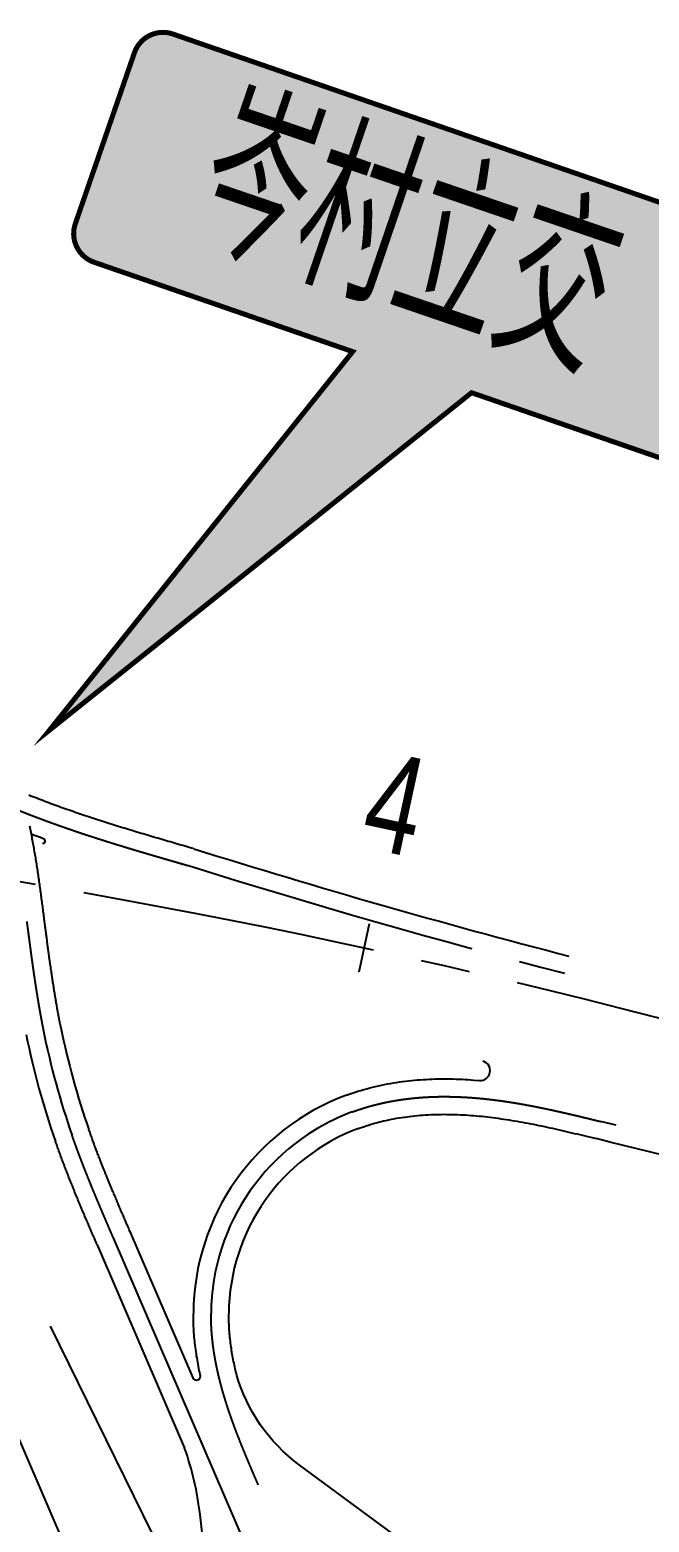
# Model space of a CAD drawing. Header units: millimetres. Extents: x 29316 to 52938, y 29851 to 35526.
# Drawn here: x 47446 to 47603.3, y 33172.1 to 33551.1 of the extents above; entities that cross this region are included whole.
import ezdxf
from ezdxf.enums import TextEntityAlignment as Align

# ---------------------------------------------------------------- set-up
doc = ezdxf.new("R2010")
doc.units = ezdxf.units.MM
doc.header["$MEASUREMENT"] = 0
doc.linetypes.add('CENTER2', pattern=[1.125, 0.75, -0.125, 0.125, -0.125])
doc.layers.get('0').update_dxf_attribs({"linetype": 'CONTINUOUS'})
for name, color, linetype in [('D-道路-车行道边线', 5, 'CONTINUOUS'), ('标注_桩号', 2, 'CONTINUOUS'), ('路名', 1, 'CONTINUOUS'), ('道路中线_A', 7, 'CONTINUOUS')]:
    doc.layers.add(name, color=color, linetype=linetype)
doc.styles.add('ht', font='', dxfattribs={"width": 0.8})
doc.styles.get("Standard").update_dxf_attribs({"font": 'rc9.shx', "width": 0.75, "height": 6, "bigfont": 'hztxt.shx'})
doc.styles.get('ht').set_extended_font_data('SimHei')

msp = doc.modelspace()

# ---------------------------------------------------------------- hatches: boundary and pattern name
at = {"true_color": 0xffffff}
h = msp.add_hatch(color=7, dxfattribs=at)
edge = h.paths.add_edge_path()
edge.add_line((47451.01, 33373.24), (47558.23, 33458.96))
edge.add_line((47558.23, 33458.96), (47606.11, 33442.41))
edge.add_arc((47608.62, 33449.67), 7.68, 250.9317, 340.9317)
edge.add_line((47615.88, 33447.16), (47630.89, 33490.59))
edge.add_arc((47623.63, 33493.09), 7.68, 340.9317, 430.9317)
edge.add_line((47626.14, 33500.35), (47482.37, 33550.05))
edge.add_arc((47479.86, 33542.79), 7.68, 70.9317, 160.9317)
edge.add_line((47472.6, 33545.3), (47457.59, 33501.87))
edge.add_arc((47464.85, 33499.36), 7.68, 160.9317, 250.9317)
edge.add_line((47462.34, 33492.1), (47528.04, 33469.39))
edge.add_line((47528.04, 33469.39), (47451.01, 33373.24))

# ---------------------------------------------------------------- linework, layer by layer
at = {"color": 1, "const_width": 1.28}
msp.add_lwpolyline([(47451.01, 33373.24), (47558.23, 33458.96), (47606.11, 33442.41, 0.414214), (47615.88, 33447.16), (47630.89, 33490.59, 0.414214), (47626.14, 33500.35), (47482.37, 33550.05, 0.414214), (47472.6, 33545.3), (47457.59, 33501.87, 0.414214), (47462.34, 33492.1), (47528.04, 33469.39)], format="xyb", close=True, dxfattribs=at)
at = {"color": 1, "linetype": 'CENTER2', "ltscale": 100}
msp.add_arc((47130.81, 31469.99), 1890.77, 47.02626, 82.75864, dxfattribs=at)
at = {"layer": 'D-道路-车行道边线'}
for p, q in [((47471.39, 33246.12), (47487.47, 33208.79)), ((47463.13, 33242.56), (47485.35, 33190.94)), ((47479.6, 33164.34), (47451.27, 33221.93))]:
    msp.add_line(p, q, dxfattribs=at)
at = {"layer": 'D-道路-车行道边线', "flags": 128}
for points in [[(47487.59, 33343.17), (47487.06, 33343.32), (47486.53, 33343.48), (47485.99, 33343.63), (47485.46, 33343.79), (47484.93, 33343.94), (47484.39, 33344.09), (47483.86, 33344.25), (47483.33, 33344.4), (47482.8, 33344.56), (47482.26, 33344.71), (47481.73, 33344.87), (47481.2, 33345.02), (47480.67, 33345.18), (47480.14, 33345.33), (47479.61, 33345.49), (47479.07, 33345.64), (47478.54, 33345.8), (47478.01, 33345.95), (47477.48, 33346.11), (47476.95, 33346.27), (47476.42, 33346.42), (47475.89, 33346.58), (47475.36, 33346.74), (47474.83, 33346.89), (47474.3, 33347.05), (47473.78, 33347.21), (47473.25, 33347.37), (47472.72, 33347.53), (47472.19, 33347.69), (47471.66, 33347.85), (47471.14, 33348.01), (47470.61, 33348.17), (47470.08, 33348.33), (47469.55, 33348.49), (47469.03, 33348.66), (47468.5, 33348.82), (47467.98, 33348.98), (47467.45, 33349.15), (47466.93, 33349.31), (47466.4, 33349.48), (47465.88, 33349.64), (47465.35, 33349.81), (47464.83, 33349.98), (47464.31, 33350.14), (47463.78, 33350.31), (47463.26, 33350.48), (47462.74, 33350.65), (47462.22, 33350.82), (47461.7, 33350.99), (47461.17, 33351.16), (47460.65, 33351.34), (47460.13, 33351.51), (47459.61, 33351.69), (47459.09, 33351.86), (47458.58, 33352.04), (47458.06, 33352.21), (47457.54, 33352.39), (47457.02, 33352.57), (47456.5, 33352.75), (47455.99, 33352.93), (47455.47, 33353.11), (47454.96, 33353.29), (47454.44, 33353.48), (47453.93, 33353.66), (47453.41, 33353.84), (47452.9, 33354.03), (47452.38, 33354.22), (47451.87, 33354.41), (47451.36, 33354.59), (47450.85, 33354.78), (47450.34, 33354.98), (47449.83, 33355.17), (47449.32, 33355.36), (47448.81, 33355.56), (47448.3, 33355.75), (47447.79, 33355.95), (47447.28, 33356.15), (47446.77, 33356.34), (47446.27, 33356.54), (47445.76, 33356.75)], [(47449.72, 33325.21), (47449.67, 33325.61), (47449.61, 33326), (47449.56, 33326.4), (47449.51, 33326.8), (47449.46, 33327.19), (47449.41, 33327.59), (47449.36, 33327.99), (47449.3, 33328.39), (47449.25, 33328.79), (47449.2, 33329.19), (47449.15, 33329.58), (47449.09, 33329.98), (47449.04, 33330.38), (47448.99, 33330.78), (47448.93, 33331.18), (47448.88, 33331.58), (47448.83, 33331.98), (47448.77, 33332.38), (47448.72, 33332.78), (47448.66, 33333.18), (47448.61, 33333.58), (47448.55, 33333.98), (47448.49, 33334.38), (47448.44, 33334.78), (47448.38, 33335.18), (47448.32, 33335.58), (47448.26, 33335.98), (47448.2, 33336.39), (47448.15, 33336.79), (47448.09, 33337.19), (47448.03, 33337.59), (47447.96, 33337.99), (47447.9, 33338.39), (47447.84, 33338.79), (47447.78, 33339.2), (47447.71, 33339.6), (47447.65, 33340), (47447.59, 33340.4), (47447.52, 33340.81), (47447.45, 33341.21), (47447.39, 33341.61), (47447.32, 33342.01), (47447.25, 33342.42), (47447.18, 33342.82), (47447.11, 33343.22), (47447.04, 33343.62), (47446.97, 33344.03), (47446.89, 33344.43), (47446.82, 33344.83), (47446.75, 33345.24), (47446.67, 33345.64), (47446.59, 33346.04), (47446.52, 33346.45), (47446.44, 33346.85), (47446.36, 33347.25), (47446.28, 33347.66), (47446.2, 33348.06), (47446.11, 33348.46), (47446.03, 33348.86)], [(47449.55, 33345.67), (47449.29, 33345.76), (47448.76, 33345.96), (47448.23, 33346.15), (47447.7, 33346.35), (47447.17, 33346.55), (47446.65, 33346.75), (47446.44, 33346.83)], [(47453.93, 33297.71), (47453.87, 33298.01), (47453.81, 33298.31), (47453.75, 33298.61), (47453.69, 33298.91), (47453.63, 33299.21), (47453.57, 33299.51), (47453.52, 33299.81), (47453.46, 33300.11), (47453.4, 33300.41), (47453.34, 33300.72), (47453.29, 33301.02), (47453.23, 33301.32), (47453.18, 33301.62), (47453.12, 33301.92), (47453.07, 33302.22), (47453.02, 33302.53), (47452.96, 33302.83), (47452.91, 33303.13), (47452.86, 33303.43), (47452.8, 33303.74), (47452.75, 33304.04), (47452.7, 33304.34), (47452.65, 33304.64), (47452.6, 33304.95), (47452.55, 33305.25), (47452.5, 33305.55), (47452.45, 33305.86), (47452.4, 33306.16), (47452.35, 33306.47), (47452.3, 33306.77), (47452.25, 33307.07), (47452.2, 33307.38), (47452.15, 33307.68), (47452.1, 33307.99), (47452.06, 33308.29), (47452.01, 33308.6), (47451.96, 33308.9), (47451.91, 33309.21), (47451.87, 33309.51), (47451.82, 33309.82), (47451.77, 33310.12), (47451.73, 33310.43), (47451.68, 33310.73), (47451.64, 33311.04), (47451.59, 33311.34), (47451.55, 33311.65), (47451.5, 33311.96), (47451.46, 33312.26), (47451.41, 33312.57), (47451.37, 33312.87), (47451.33, 33313.18), (47451.28, 33313.49), (47451.24, 33313.79), (47451.2, 33314.1), (47451.15, 33314.41), (47451.11, 33314.71), (47451.07, 33315.02), (47451.02, 33315.33), (47450.98, 33315.64), (47450.94, 33315.94), (47450.9, 33316.25), (47450.86, 33316.56), (47450.81, 33316.87), (47450.77, 33317.17), (47450.73, 33317.48), (47450.69, 33317.79), (47450.65, 33318.1), (47450.61, 33318.41), (47450.56, 33318.71), (47450.52, 33319.02), (47450.48, 33319.33), (47450.44, 33319.64), (47450.4, 33319.95), (47450.36, 33320.26), (47450.32, 33320.57), (47450.28, 33320.88), (47450.24, 33321.18), (47450.2, 33321.49), (47450.16, 33321.8), (47450.12, 33322.11), (47450.08, 33322.42), (47450.04, 33322.73), (47450, 33323.04), (47449.96, 33323.35), (47449.92, 33323.66), (47449.88, 33323.97), (47449.84, 33324.28), (47449.8, 33324.59), (47449.76, 33324.9), (47449.72, 33325.21)], [(47526.44, 33280.55), (47527.17, 33280.82), (47527.9, 33281.07), (47528.64, 33281.32), (47529.38, 33281.56), (47530.12, 33281.78), (47530.86, 33282), (47531.61, 33282.21), (47532.36, 33282.41), (47533.1, 33282.6), (47533.85, 33282.78), (47534.61, 33282.95), (47535.36, 33283.11), (47536.11, 33283.27), (47536.87, 33283.41), (47537.63, 33283.55), (47538.38, 33283.68), (47539.14, 33283.8), (47539.9, 33283.91), (47540.66, 33284.02), (47541.42, 33284.11), (47542.18, 33284.2), (47542.94, 33284.28), (47543.7, 33284.36), (47544.46, 33284.42), (47545.22, 33284.48), (47545.98, 33284.53), (47546.74, 33284.58), (47547.5, 33284.61), (47548.26, 33284.64), (47549.01, 33284.67), (47549.77, 33284.68), (47550.53, 33284.69), (47551.29, 33284.7), (47552.04, 33284.69), (47552.8, 33284.69), (47553.55, 33284.67), (47554.31, 33284.65), (47555.06, 33284.62), (47555.82, 33284.59), (47556.57, 33284.55), (47557.32, 33284.51), (47558.07, 33284.46), (47558.82, 33284.41), (47560.24, 33284.29)], [(47529.56, 33272.11), (47530.18, 33272.34), (47530.8, 33272.55), (47531.43, 33272.76), (47532.06, 33272.97), (47532.7, 33273.16), (47533.33, 33273.35), (47533.97, 33273.52), (47534.62, 33273.7), (47535.26, 33273.86), (47535.91, 33274.01), (47536.56, 33274.16), (47537.21, 33274.3), (47537.87, 33274.44), (47538.53, 33274.57), (47539.19, 33274.69), (47539.85, 33274.8), (47540.51, 33274.9), (47541.17, 33275), (47541.84, 33275.09), (47542.51, 33275.18), (47543.18, 33275.26), (47543.85, 33275.33), (47544.52, 33275.39), (47545.19, 33275.45), (47545.87, 33275.5), (47546.54, 33275.55), (47547.22, 33275.59), (47547.9, 33275.62), (47548.57, 33275.65), (47549.25, 33275.67), (47549.93, 33275.68), (47550.61, 33275.69), (47551.29, 33275.7), (47551.98, 33275.69), (47552.66, 33275.69), (47553.34, 33275.67), (47554.03, 33275.65), (47554.71, 33275.63), (47555.4, 33275.6), (47556.08, 33275.57), (47556.77, 33275.53), (47557.45, 33275.48), (47558.14, 33275.43), (47558.82, 33275.38), (47559.51, 33275.32), (47560.2, 33275.26), (47560.89, 33275.19), (47561.57, 33275.12), (47562.26, 33275.04), (47562.95, 33274.96), (47563.64, 33274.87), (47564.32, 33274.78), (47565.01, 33274.69), (47565.7, 33274.59), (47566.39, 33274.49), (47567.08, 33274.39), (47567.77, 33274.28), (47568.45, 33274.17), (47569.14, 33274.05), (47569.83, 33273.94), (47570.52, 33273.82), (47571.21, 33273.69), (47571.9, 33273.56), (47572.59, 33273.43), (47573.28, 33273.3), (47573.97, 33273.17), (47574.66, 33273.03), (47575.35, 33272.89), (47576.04, 33272.74), (47576.73, 33272.6), (47577.42, 33272.45), (47578.11, 33272.3), (47578.8, 33272.15), (47579.49, 33271.99), (47580.18, 33271.84), (47580.87, 33271.68), (47581.56, 33271.52), (47582.26, 33271.36), (47582.95, 33271.2), (47583.64, 33271.04), (47584.33, 33270.87), (47585.03, 33270.71), (47585.72, 33270.54), (47586.42, 33270.37), (47587.11, 33270.2), (47587.81, 33270.03), (47588.5, 33269.87), (47589.2, 33269.69), (47589.9, 33269.52), (47589.9, 33269.52)], [(47471.39, 33246.12), (47471.27, 33246.4), (47471.15, 33246.69), (47471.02, 33246.97), (47470.9, 33247.26), (47470.78, 33247.54), (47470.66, 33247.83), (47470.53, 33248.12), (47470.41, 33248.4), (47470.29, 33248.69), (47470.16, 33248.97), (47470.04, 33249.26), (47469.92, 33249.54), (47469.8, 33249.83), (47469.68, 33250.11), (47469.55, 33250.4), (47469.43, 33250.68), (47469.31, 33250.97), (47469.19, 33251.25), (47469.07, 33251.54), (47468.94, 33251.82), (47468.82, 33252.11), (47468.7, 33252.39), (47468.58, 33252.68), (47468.46, 33252.96), (47468.34, 33253.25), (47468.22, 33253.53), (47468.1, 33253.82), (47467.98, 33254.1), (47467.86, 33254.39), (47467.74, 33254.67), (47467.62, 33254.96), (47467.5, 33255.24), (47467.38, 33255.53), (47467.26, 33255.81), (47467.14, 33256.1), (47467.02, 33256.38), (47466.9, 33256.66), (47466.78, 33256.95), (47466.66, 33257.23), (47466.55, 33257.52), (47466.43, 33257.8), (47466.31, 33258.09), (47466.19, 33258.37), (47466.08, 33258.66), (47465.96, 33258.94), (47465.84, 33259.23), (47465.73, 33259.51), (47465.61, 33259.8), (47465.49, 33260.08), (47465.38, 33260.37), (47465.26, 33260.65), (47465.15, 33260.94), (47465.03, 33261.22), (47464.92, 33261.51), (47464.81, 33261.79), (47464.69, 33262.08), (47464.58, 33262.36), (47464.46, 33262.65), (47464.35, 33262.93), (47464.24, 33263.22), (47464.13, 33263.5), (47464.01, 33263.79), (47463.9, 33264.07), (47463.79, 33264.36), (47463.68, 33264.65), (47463.57, 33264.93), (47463.46, 33265.22), (47463.35, 33265.5), (47463.24, 33265.79), (47463.13, 33266.07), (47463.02, 33266.36), (47462.91, 33266.65), (47462.81, 33266.93), (47462.7, 33267.22), (47462.59, 33267.5), (47462.48, 33267.79), (47462.38, 33268.08), (47462.27, 33268.36), (47462.17, 33268.65), (47462.06, 33268.94), (47461.96, 33269.22), (47461.85, 33269.51), (47461.75, 33269.8), (47461.65, 33270.08), (47461.54, 33270.37), (47461.44, 33270.66), (47461.34, 33270.94), (47461.24, 33271.23), (47461.13, 33271.52), (47461.03, 33271.8)], [(47463.13, 33242.56), (47463, 33242.84), (47462.88, 33243.13), (47462.76, 33243.42), (47462.63, 33243.7), (47462.51, 33243.99), (47462.39, 33244.27), (47462.27, 33244.56), (47462.14, 33244.85), (47462.02, 33245.13), (47461.9, 33245.42), (47461.77, 33245.71), (47461.65, 33245.99), (47461.53, 33246.28), (47461.4, 33246.57), (47461.28, 33246.86), (47461.16, 33247.14), (47461.03, 33247.43), (47460.91, 33247.72), (47460.79, 33248.01), (47460.67, 33248.29), (47460.54, 33248.58), (47460.42, 33248.87), (47460.3, 33249.16), (47460.18, 33249.45), (47460.05, 33249.73), (47459.93, 33250.02), (47459.81, 33250.31), (47459.69, 33250.6), (47459.56, 33250.89), (47459.44, 33251.18), (47459.32, 33251.47), (47459.2, 33251.76), (47459.08, 33252.04), (47458.96, 33252.33), (47458.84, 33252.62), (47458.71, 33252.91), (47458.59, 33253.2), (47458.47, 33253.49), (47458.35, 33253.78), (47458.23, 33254.07), (47458.11, 33254.37), (47457.99, 33254.66), (47457.87, 33254.95), (47457.75, 33255.24), (47457.63, 33255.53), (47457.51, 33255.82), (47457.39, 33256.11), (47457.27, 33256.4), (47457.16, 33256.7), (47457.04, 33256.99), (47456.92, 33257.28), (47456.8, 33257.57), (47456.68, 33257.87), (47456.57, 33258.16), (47456.45, 33258.45), (47456.33, 33258.74), (47456.21, 33259.04), (47456.1, 33259.33), (47455.98, 33259.62), (47455.87, 33259.92), (47455.75, 33260.21), (47455.63, 33260.51), (47455.52, 33260.8), (47455.4, 33261.1), (47455.29, 33261.39), (47455.18, 33261.69), (47455.06, 33261.98), (47454.95, 33262.28), (47454.83, 33262.57), (47454.72, 33262.87), (47454.61, 33263.16), (47454.5, 33263.46), (47454.38, 33263.76), (47454.27, 33264.05), (47454.16, 33264.35), (47454.05, 33264.65), (47453.94, 33264.95), (47453.83, 33265.24), (47453.72, 33265.54), (47453.61, 33265.84), (47453.5, 33266.14), (47453.39, 33266.44), (47453.29, 33266.73), (47453.18, 33267.03), (47453.07, 33267.33), (47452.96, 33267.63), (47452.86, 33267.93), (47452.75, 33268.23), (47452.64, 33268.53), (47452.54, 33268.83)], [(47489.36, 33209.4), (47489.31, 33209.62), (47489.2, 33210.14), (47489.09, 33210.66), (47488.98, 33211.19), (47488.88, 33211.71), (47488.78, 33212.24), (47488.68, 33212.76), (47488.59, 33213.29), (47488.5, 33213.82), (47488.41, 33214.35), (47488.33, 33214.88), (47488.25, 33215.41), (47488.18, 33215.95), (47488.11, 33216.48), (47488.04, 33217.02), (47487.98, 33217.55), (47487.92, 33218.09), (47487.87, 33218.63), (47487.82, 33219.17), (47487.77, 33219.71), (47487.73, 33220.25), (47487.7, 33220.79), (47487.66, 33221.33), (47487.64, 33221.87), (47487.61, 33222.42), (47487.59, 33222.96), (47487.58, 33223.5), (47487.57, 33224.05), (47487.57, 33224.6), (47487.57, 33225.14)], [(47498.53, 33209.69), (47498.42, 33210.16), (47498.31, 33210.62), (47498.2, 33211.09), (47498.1, 33211.56), (47498, 33212.02), (47497.9, 33212.49), (47497.81, 33212.95), (47497.71, 33213.42), (47497.63, 33213.89), (47497.54, 33214.35), (47497.46, 33214.82), (47497.38, 33215.29), (47497.3, 33215.75), (47497.23, 33216.22), (47497.16, 33216.69), (47497.1, 33217.16), (47497.04, 33217.62), (47496.98, 33218.09), (47496.92, 33218.56), (47496.87, 33219.03), (47496.83, 33219.49), (47496.78, 33219.96), (47496.74, 33220.43), (47496.71, 33220.89), (47496.68, 33221.36), (47496.65, 33221.83), (47496.63, 33222.29), (47496.61, 33222.76), (47496.59, 33223.22), (47496.58, 33223.69), (47496.57, 33224.15), (47496.57, 33224.62), (47496.57, 33225.08)]]:
    msp.add_lwpolyline(points, dxfattribs=at)
at = {"layer": 'D-道路-车行道边线'}
for points in [[(47602.67, 32996.87), (47600.47, 32999.43, -0.197576), (47585.92, 33043.45, -0.015537), (47587.34, 33057.34, -0.022217), (47588.61, 33064.45, 0.154325), (47586.03, 33094.97, 0.025289), (47583.84, 33099.61), (47566.33, 33138.29, 0.134381), (47544.67, 33164.43), (47514.45, 33186.69, -0.166708), (47498.53, 33209.69, -0.031962)], [(47595.04, 32978.22), (47581.89, 32993.97, 0.001545), (47568.04, 33010.46, 0.002237), (47547.79, 33034.18, -0.062643), (47527.68, 33064.49), (47507.73, 33108.96), (47485.08, 33159.44), (47483.12, 33164.62), (47490.08, 33167.25), (47489.28, 33174.07, 0.056733), (47485.35, 33190.94, 5.782762)]]:
    msp.add_lwpolyline(points, format="xyb", dxfattribs=at)
for centre, radius, start, end in [((47449.34, 33345.11), 0.6, 259.777, 69.9858), ((48085.09, 35250.75), 1998.96, 252.61126, 255.45194), ((47645.57, 33336.36), 195.5, 191.4007, 199.28), ((47645.57, 33336.36), 204.5, 191.4007, 199.28), ((47560.45, 33286.78), 2.5, 265.0977, 75.8706), ((47547.07, 33224.75), 59.5, 110.2882, 179.6181), ((47547.07, 33224.75), 50.5, 110.2882, 179.6181), ((46995.12, 30845.94), 2495.5, 70.96063, 76.21133), ((47488.38, 33209.18), 1, 203.2939, 12.5951)]:
    msp.add_arc(centre, radius, start, end, dxfattribs=at)
at = {"layer": '标注_桩号'}
msp.add_line((47532.26, 33324.05), (47529.62, 33311.83), dxfattribs=at)
at = {"layer": '道路中线_A', "color": 6, "linetype": 'CENTER2', "ltscale": 100}
for p, q in [((47495.79, 33178.06), (47467.26, 33244.34)), ((47434.05, 33214.51), (47621.96, 32778.07)), ((47549.97, 33052.22), (47495.79, 33178.06))]:
    msp.add_line(p, q, dxfattribs=at)
at = {"layer": '道路中线_A', "color": 6, "linetype": 'CENTER2', "ltscale": 100, "flags": 128}
for points in [[(47438.96, 33354.69, -0.000346), (47439.22, 33354.58, -0.000344), (47439.47, 33354.47, -0.000342), (47439.73, 33354.36, -0.00034), (47439.98, 33354.26, -0.000339), (47440.24, 33354.15, -0.000337), (47440.49, 33354.04, -0.000335), (47440.75, 33353.93, -0.000333), (47441.01, 33353.83, -0.000331), (47441.26, 33353.72, -0.000329), (47441.52, 33353.61, -0.000327), (47441.78, 33353.51, -0.000325), (47442.03, 33353.4, -0.000323), (47442.29, 33353.3, -0.000321), (47442.55, 33353.19, -0.000319), (47442.8, 33353.09, -0.000317), (47443.06, 33352.98, -0.000315), (47443.32, 33352.88, -0.000313), (47443.58, 33352.77, -0.000312), (47443.83, 33352.67, -0.00031), (47444.09, 33352.57, -0.000308), (47444.35, 33352.46, -0.000306), (47444.61, 33352.36, -0.000304), (47444.87, 33352.26, -0.000302), (47445.13, 33352.16, -0.0003), (47445.38, 33352.06, -0.000298), (47445.64, 33351.95, -0.000296), (47445.9, 33351.85, -0.000294), (47446.16, 33351.75, -0.000292), (47446.42, 33351.65, -0.00029), (47446.68, 33351.55, -0.000288), (47446.94, 33351.45, -0.000286), (47447.2, 33351.35, -0.000285), (47447.46, 33351.25, -0.000283), (47447.72, 33351.15, -0.000281), (47447.98, 33351.06, -0.000279), (47448.24, 33350.96, -0.000277), (47448.5, 33350.86, -0.000275), (47448.76, 33350.76, -0.000273), (47449.02, 33350.67, -0.000271), (47449.28, 33350.57, -0.000269), (47449.54, 33350.47, -0.000267), (47449.8, 33350.37, -0.000265), (47450.06, 33350.28, -0.000263), (47450.32, 33350.18, -0.000261), (47450.58, 33350.09, -0.000259), (47450.84, 33349.99, -0.000258), (47451.1, 33349.9, -0.000256), (47451.36, 33349.8, -0.000254), (47451.62, 33349.71, -0.000252), (47451.88, 33349.61, -0.00025), (47452.15, 33349.52, -0.000248), (47452.41, 33349.42, -0.000246), (47452.67, 33349.33, -0.000244), (47452.93, 33349.24, -0.000242), (47453.19, 33349.14, -0.00024), (47453.45, 33349.05, -0.000238), (47453.72, 33348.96, -0.000236), (47453.98, 33348.87, -0.000234), (47454.24, 33348.77, -0.000232), (47454.5, 33348.68, -0.000231), (47454.76, 33348.59, -0.000229), (47455.03, 33348.5, -0.000227), (47455.29, 33348.41, -0.000225), (47455.55, 33348.32, -0.000223), (47455.81, 33348.23, -0.000221), (47456.08, 33348.14, -0.000219), (47456.34, 33348.05, -0.000217), (47456.6, 33347.96, -0.000215), (47456.86, 33347.87, -0.000213), (47457.13, 33347.78, -0.000211), (47457.39, 33347.69, -0.000209), (47457.65, 33347.6, -0.000207), (47457.92, 33347.51, -0.000205), (47458.18, 33347.42, -0.000204), (47458.44, 33347.33, -0.000202), (47458.71, 33347.24, -0.0002), (47458.97, 33347.16, -0.000198), (47459.23, 33347.07, -0.000196), (47459.5, 33346.98, -0.000194), (47459.76, 33346.89, -0.000192), (47460.02, 33346.81, -0.00019), (47460.29, 33346.72, -0.000188), (47460.55, 33346.63, -0.000186), (47460.82, 33346.55, -0.000184), (47461.08, 33346.46, -0.000182), (47461.34, 33346.37, -0.00018), (47461.61, 33346.29, -0.000178), (47461.87, 33346.2, -0.000177), (47462.14, 33346.12, -0.000175), (47462.4, 33346.03, -0.000173), (47462.67, 33345.94, -0.000171), (47462.93, 33345.86, -0.000169), (47463.19, 33345.77, -0.000167), (47463.46, 33345.69, -0.000165), (47463.72, 33345.61, -0.000163), (47463.99, 33345.52, -0.000161), (47464.25, 33345.44, -0.000159), (47464.52, 33345.35, -0.000157), (47464.78, 33345.27, -0.000155), (47465.05, 33345.18, -0.000153), (47465.31, 33345.1, -0.000151), (47465.58, 33345.02, -0.000149), (47465.84, 33344.93, -0.000148), (47466.11, 33344.85, -0.000146), (47466.37, 33344.77, -0.000144), (47466.64, 33344.69, -0.000142), (47466.9, 33344.6, -0.00014), (47467.17, 33344.52, -0.000138), (47467.43, 33344.44, -0.000136), (47467.7, 33344.36, -0.000134), (47467.96, 33344.27, -0.000132), (47468.23, 33344.19, -0.00013), (47468.5, 33344.11, -0.000128), (47468.76, 33344.03, -0.000126), (47469.03, 33343.95, -0.000124), (47469.29, 33343.87, -0.000122), (47469.56, 33343.79, -0.000121), (47469.82, 33343.7, -0.000119), (47470.09, 33343.62, -0.000117), (47470.35, 33343.54, -0.000115), (47470.62, 33343.46, -0.000113), (47470.89, 33343.38, -0.000111), (47471.15, 33343.3, -0.000109), (47471.42, 33343.22, -0.000107), (47471.68, 33343.14, -0.000105), (47471.95, 33343.06, -0.000103), (47472.22, 33342.98, -0.000101), (47472.48, 33342.9, -0.000099), (47472.75, 33342.82, -0.000097), (47473.01, 33342.74, -0.000095), (47473.28, 33342.66, -0.000094), (47473.55, 33342.58, -0.000092), (47473.81, 33342.5, -0.00009), (47474.08, 33342.42, -0.000088), (47474.35, 33342.34, -0.000086), (47474.61, 33342.27, -0.000084), (47474.88, 33342.19, -0.000082), (47475.14, 33342.11, -0.00008), (47475.41, 33342.03, -0.000078), (47475.68, 33341.95, -0.000076), (47475.94, 33341.87, -0.000074), (47476.21, 33341.79, -0.000072), (47476.48, 33341.71, -0.00007), (47476.74, 33341.64, -0.000068), (47477.01, 33341.56, -0.000067), (47477.28, 33341.48, -0.000065), (47477.54, 33341.4, -0.000063), (47477.81, 33341.32, -0.000061), (47478.08, 33341.24, -0.000059), (47478.34, 33341.17, -0.000057), (47478.61, 33341.09, -0.000055), (47478.88, 33341.01, -0.000053), (47479.14, 33340.93, -0.000051), (47479.41, 33340.85, -0.000049), (47479.68, 33340.78, -0.000047), (47479.94, 33340.7, -0.000045), (47480.21, 33340.62, -0.000043), (47480.48, 33340.54, -0.000041), (47480.74, 33340.47, -0.00004), (47481.01, 33340.39, -0.000038), (47481.28, 33340.31, -0.000036), (47481.54, 33340.23, -0.000034), (47481.81, 33340.16, -0.000032), (47482.08, 33340.08, -0.00003), (47482.34, 33340, -0.000028), (47482.61, 33339.93, -0.000026), (47482.88, 33339.85, -0.000024), (47483.14, 33339.77, -0.000022), (47483.41, 33339.69, -0.00002), (47483.68, 33339.62, -0.000018), (47483.94, 33339.54, -0.000016), (47484.21, 33339.46, -0.000014), (47484.48, 33339.39, -0.000013), (47484.74, 33339.31, -0.000011), (47485.01, 33339.23, -0.000009), (47485.28, 33339.15, -0.000007), (47485.54, 33339.08, -0.000005), (47485.81, 33339, -0.000003), (47486.08, 33338.92, -0.000001), (47486.35, 33338.85)], [(47445.25, 33324.63), (47445.27, 33324.48, -0.000002), (47445.29, 33324.32, -0.000003), (47445.31, 33324.17, -0.000004), (47445.33, 33324.01, -0.000005), (47445.35, 33323.86, -0.000006), (47445.37, 33323.7, -0.000007), (47445.39, 33323.55, -0.000008), (47445.41, 33323.39, -0.000009), (47445.43, 33323.24, -0.00001), (47445.45, 33323.08, -0.000011), (47445.47, 33322.93, -0.000012), (47445.49, 33322.77, -0.000014), (47445.51, 33322.62, -0.000015), (47445.53, 33322.46, -0.000016), (47445.55, 33322.31, -0.000017), (47445.58, 33322.15, -0.000018), (47445.6, 33322, -0.000019), (47445.62, 33321.84, -0.00002), (47445.64, 33321.69, -0.000021), (47445.66, 33321.53, -0.000022), (47445.68, 33321.38, -0.000023), (47445.7, 33321.22, -0.000024), (47445.72, 33321.07, -0.000026), (47445.74, 33320.91, -0.000027), (47445.76, 33320.76, -0.000028), (47445.78, 33320.6, -0.000029), (47445.8, 33320.45, -0.00003), (47445.82, 33320.29, -0.000031), (47445.84, 33320.14, -0.000032), (47445.86, 33319.98, -0.000033), (47445.88, 33319.83, -0.000034), (47445.9, 33319.67, -0.000035), (47445.92, 33319.52, -0.000036), (47445.94, 33319.36, -0.000037), (47445.96, 33319.21, -0.000039), (47445.98, 33319.05, -0.00004), (47446, 33318.9, -0.000041), (47446.02, 33318.74, -0.000042), (47446.04, 33318.59, -0.000043), (47446.06, 33318.43, -0.000044), (47446.08, 33318.28, -0.000045), (47446.1, 33318.12, -0.000046), (47446.13, 33317.97, -0.000047), (47446.15, 33317.81, -0.000048), (47446.17, 33317.66, -0.000049), (47446.19, 33317.5, -0.00005), (47446.21, 33317.35, -0.000052), (47446.23, 33317.19, -0.000053), (47446.25, 33317.04, -0.000054), (47446.27, 33316.88, -0.000055), (47446.29, 33316.73, -0.000056), (47446.31, 33316.57, -0.000057), (47446.33, 33316.42, -0.000058), (47446.35, 33316.26, -0.000059), (47446.38, 33316.11, -0.00006), (47446.4, 33315.95, -0.000061), (47446.42, 33315.8, -0.000062), (47446.44, 33315.64, -0.000064), (47446.46, 33315.49, -0.000065), (47446.48, 33315.33, -0.000066), (47446.5, 33315.18, -0.000067), (47446.52, 33315.02, -0.000068), (47446.55, 33314.87, -0.000069), (47446.57, 33314.71, -0.00007), (47446.59, 33314.56, -0.000071), (47446.61, 33314.4, -0.000072), (47446.63, 33314.25, -0.000073), (47446.65, 33314.09, -0.000074), (47446.67, 33313.94, -0.000075), (47446.7, 33313.78, -0.000077), (47446.72, 33313.63, -0.000078), (47446.74, 33313.47, -0.000079), (47446.76, 33313.32, -0.00008), (47446.78, 33313.16, -0.000081), (47446.81, 33313.01, -0.000082), (47446.83, 33312.85, -0.000083), (47446.85, 33312.7, -0.000084), (47446.87, 33312.54, -0.000085), (47446.89, 33312.39, -0.000086), (47446.92, 33312.24, -0.000087), (47446.94, 33312.08, -0.000088), (47446.96, 33311.93, -0.00009), (47446.98, 33311.77, -0.000091), (47447, 33311.62, -0.000092), (47447.03, 33311.46, -0.000093), (47447.05, 33311.31, -0.000094), (47447.07, 33311.15, -0.000095), (47447.09, 33311, -0.000096), (47447.12, 33310.84, -0.000097), (47447.14, 33310.69, -0.000098), (47447.16, 33310.53, -0.000099), (47447.19, 33310.38, -0.0001), (47447.21, 33310.22, -0.000102), (47447.23, 33310.07, -0.000103), (47447.26, 33309.91, -0.000104), (47447.28, 33309.76, -0.000105), (47447.3, 33309.61, -0.000106), (47447.32, 33309.45, -0.000107), (47447.35, 33309.3, -0.000108), (47447.37, 33309.14, -0.000109), (47447.39, 33308.99, -0.00011), (47447.42, 33308.83, -0.000111), (47447.44, 33308.68, -0.000112), (47447.47, 33308.52, -0.000113), (47447.49, 33308.37, -0.000115), (47447.51, 33308.21, -0.000116), (47447.54, 33308.06, -0.000117), (47447.56, 33307.91, -0.000118), (47447.58, 33307.75, -0.000119), (47447.61, 33307.6, -0.00012), (47447.63, 33307.44, -0.000121), (47447.66, 33307.29, -0.000122), (47447.68, 33307.13, -0.000123), (47447.71, 33306.98, -0.000124), (47447.73, 33306.82, -0.000125), (47447.75, 33306.67, -0.000126), (47447.78, 33306.52, -0.000128), (47447.8, 33306.36, -0.000129), (47447.83, 33306.21, -0.00013), (47447.85, 33306.05, -0.000131), (47447.88, 33305.9, -0.000132), (47447.9, 33305.74, -0.000133), (47447.93, 33305.59, -0.000134), (47447.95, 33305.44, -0.000135), (47447.98, 33305.28, -0.000136), (47448, 33305.13, -0.000137), (47448.03, 33304.97, -0.000138), (47448.06, 33304.82, -0.00014), (47448.08, 33304.66, -0.000141), (47448.11, 33304.51, -0.000142), (47448.13, 33304.36, -0.000143), (47448.16, 33304.2, -0.000144), (47448.18, 33304.05, -0.000145), (47448.21, 33303.89, -0.000146), (47448.24, 33303.74, -0.000147), (47448.26, 33303.58, -0.000148), (47448.29, 33303.43, -0.000149), (47448.32, 33303.28, -0.00015), (47448.34, 33303.12, -0.000151), (47448.37, 33302.97, -0.000153), (47448.4, 33302.81, -0.000154), (47448.42, 33302.66, -0.000155), (47448.45, 33302.51, -0.000156), (47448.48, 33302.35, -0.000157), (47448.5, 33302.2, -0.000158), (47448.53, 33302.04, -0.000159), (47448.56, 33301.89, -0.00016), (47448.58, 33301.74, -0.000161), (47448.61, 33301.58, -0.000162), (47448.64, 33301.43, -0.000163), (47448.67, 33301.27, -0.000164), (47448.7, 33301.12, -0.000166), (47448.72, 33300.97, -0.000167), (47448.75, 33300.81, -0.000168), (47448.78, 33300.66, -0.000169), (47448.81, 33300.51, -0.00017), (47448.84, 33300.35, -0.000171), (47448.86, 33300.2, -0.000172), (47448.89, 33300.04, -0.000173), (47448.92, 33299.89, -0.000174), (47448.95, 33299.74, -0.000175), (47448.98, 33299.58, -0.000176), (47449.01, 33299.43, -0.000178), (47449.04, 33299.28, -0.000179), (47449.07, 33299.12, -0.00018), (47449.09, 33298.97, -0.000181), (47449.12, 33298.82, -0.000182), (47449.15, 33298.66, -0.000183), (47449.18, 33298.51, -0.000184), (47449.21, 33298.36, -0.000185), (47449.24, 33298.2, -0.000186), (47449.27, 33298.05, -0.000187), (47449.3, 33297.89, -0.000188), (47449.33, 33297.74, -0.000189), (47449.36, 33297.59, -0.000191), (47449.39, 33297.43, -0.000192), (47449.42, 33297.28, -0.000193), (47449.45, 33297.13, -0.000194), (47449.49, 33296.97, -0.000195), (47449.52, 33296.82)], [(47528, 33276.33, 0.001612), (47528.33, 33276.46, 0.001603), (47528.67, 33276.58, 0.001595), (47529, 33276.69, 0.001586), (47529.34, 33276.81, 0.001577), (47529.67, 33276.92, 0.001568), (47530.01, 33277.03, 0.001559), (47530.35, 33277.14, 0.001551), (47530.69, 33277.25, 0.001542), (47531.03, 33277.36, 0.001533), (47531.37, 33277.46, 0.001524), (47531.71, 33277.56, 0.001516), (47532.05, 33277.66, 0.001507), (47532.39, 33277.76, 0.001498), (47532.74, 33277.85, 0.001489), (47533.08, 33277.94, 0.00148), (47533.42, 33278.03, 0.001472), (47533.77, 33278.12, 0.001463), (47534.11, 33278.21, 0.001454), (47534.46, 33278.29, 0.001445), (47534.81, 33278.38, 0.001436), (47535.15, 33278.46, 0.001428), (47535.5, 33278.54, 0.001419), (47535.85, 33278.61, 0.00141), (47536.19, 33278.69, 0.001401), (47536.54, 33278.76, 0.001393), (47536.89, 33278.83, 0.001384), (47537.24, 33278.9, 0.001375), (47537.59, 33278.97, 0.001366), (47537.94, 33279.03, 0.001357), (47538.29, 33279.1, 0.001349), (47538.64, 33279.16, 0.00134), (47538.99, 33279.22, 0.001331), (47539.34, 33279.27, 0.001322), (47539.69, 33279.33, 0.001314), (47540.04, 33279.38, 0.001305), (47540.39, 33279.44, 0.001296), (47540.75, 33279.49, 0.001287), (47541.1, 33279.53, 0.001278), (47541.45, 33279.58, 0.00127), (47541.8, 33279.63, 0.001261), (47542.16, 33279.67, 0.001252), (47542.51, 33279.71, 0.001243), (47542.86, 33279.75, 0.001234), (47543.22, 33279.79, 0.001226), (47543.57, 33279.82, 0.001217), (47543.93, 33279.86, 0.001208), (47544.28, 33279.89, 0.001199), (47544.63, 33279.92, 0.001191), (47544.99, 33279.95, 0.001182), (47545.34, 33279.98, 0.001173), (47545.7, 33280, 0.001164), (47546.05, 33280.03, 0.001155), (47546.41, 33280.05, 0.001147), (47546.76, 33280.07, 0.001138), (47547.12, 33280.09, 0.001129), (47547.47, 33280.11, 0.00112), (47547.83, 33280.12, 0.001111), (47548.18, 33280.14, 0.001103), (47548.54, 33280.15, 0.001094), (47548.89, 33280.16, 0.001085), (47549.25, 33280.17, 0.001076), (47549.61, 33280.18, 0.001068), (47549.96, 33280.19, 0.001059), (47550.32, 33280.19, 0.00105), (47550.67, 33280.19, 0.001041), (47551.03, 33280.2, 0.001032), (47551.38, 33280.2, 0.001024), (47551.74, 33280.2, 0.001015), (47552.09, 33280.19, 0.001006), (47552.45, 33280.19, 0.000997), (47552.81, 33280.18, 0.000989), (47553.16, 33280.18, 0.00098), (47553.52, 33280.17, 0.000971), (47553.87, 33280.16, 0.000962), (47554.23, 33280.15, 0.000953), (47554.58, 33280.14, 0.000945), (47554.94, 33280.12, 0.000936), (47555.29, 33280.11, 0.000927), (47555.65, 33280.09, 0.000918), (47556, 33280.08, 0.000909), (47556.36, 33280.06, 0.000901), (47556.71, 33280.04, 0.000892), (47557.07, 33280.02, 0.000883), (47557.42, 33279.99, 0.000874), (47557.78, 33279.97, 0.000866), (47558.13, 33279.95, 0.000857), (47558.49, 33279.92, 0.000848), (47558.84, 33279.89, 0.000839), (47559.2, 33279.86, 0.00083), (47559.55, 33279.83, 0.000822), (47559.91, 33279.8, 0.000813), (47560.26, 33279.77, 0.000804), (47560.61, 33279.74, 0.000795), (47560.97, 33279.7, 0.000787), (47561.32, 33279.67, 0.000778), (47561.68, 33279.63, 0.000769), (47562.03, 33279.59, 0.00076), (47562.38, 33279.55, 0.000751), (47562.74, 33279.51, 0.000743), (47563.09, 33279.47, 0.000734), (47563.44, 33279.43, 0.000725), (47563.8, 33279.39, 0.000716), (47564.15, 33279.34, 0.000707), (47564.5, 33279.3, 0.000699), (47564.85, 33279.25, 0.00069), (47565.21, 33279.21, 0.000681), (47565.56, 33279.16, 0.000672), (47565.91, 33279.11, 0.000664), (47566.26, 33279.06, 0.000655), (47566.62, 33279.01, 0.000646), (47566.97, 33278.96, 0.000637), (47567.32, 33278.9, 0.000628), (47567.67, 33278.85, 0.00062), (47568.02, 33278.8, 0.000611), (47568.37, 33278.74, 0.000602), (47568.73, 33278.68, 0.000593), (47569.08, 33278.63, 0.000585), (47569.43, 33278.57, 0.000576), (47569.78, 33278.51, 0.000567), (47570.13, 33278.45, 0.000558), (47570.48, 33278.39, 0.000549), (47570.83, 33278.33, 0.000541), (47571.18, 33278.27, 0.000532), (47571.53, 33278.21, 0.000523), (47571.88, 33278.14, 0.000514), (47572.23, 33278.08, 0.000505), (47572.58, 33278.01, 0.000497), (47572.93, 33277.95, 0.000488), (47573.28, 33277.88, 0.000479), (47573.63, 33277.82, 0.00047), (47573.98, 33277.75, 0.000462), (47574.33, 33277.68, 0.000453), (47574.67, 33277.61, 0.000444), (47575.02, 33277.54, 0.000435), (47575.37, 33277.47, 0.000426), (47575.72, 33277.4, 0.000418), (47576.07, 33277.33, 0.000409), (47576.42, 33277.26, 0.0004), (47576.77, 33277.19, 0.000391), (47577.11, 33277.12, 0.000382), (47577.46, 33277.04, 0.000374), (47577.81, 33276.97, 0.000365), (47578.16, 33276.89, 0.000356), (47578.51, 33276.82, 0.000347), (47578.85, 33276.74, 0.000339), (47579.2, 33276.67, 0.00033), (47579.55, 33276.59, 0.000321), (47579.89, 33276.51, 0.000312), (47580.24, 33276.44, 0.000303), (47580.59, 33276.36, 0.000295), (47580.94, 33276.28, 0.000286), (47581.28, 33276.2, 0.000277), (47581.63, 33276.12, 0.000268), (47581.98, 33276.05, 0.00026), (47582.32, 33275.97, 0.000251), (47582.67, 33275.89, 0.000242), (47583.02, 33275.81, 0.000233), (47583.36, 33275.73, 0.000224), (47583.71, 33275.64, 0.000216), (47584.06, 33275.56, 0.000207), (47584.4, 33275.48, 0.000198), (47584.75, 33275.4, 0.000189), (47585.09, 33275.32, 0.00018), (47585.44, 33275.24, 0.000172), (47585.79, 33275.15, 0.000163), (47586.13, 33275.07, 0.000154), (47586.48, 33274.99, 0.000145), (47586.82, 33274.9, 0.000137), (47587.17, 33274.82, 0.000128), (47587.51, 33274.74, 0.000119), (47587.86, 33274.65, 0.00011), (47588.21, 33274.57, 0.000101), (47588.55, 33274.49, 0.000093), (47588.9, 33274.4, 0.000084), (47589.24, 33274.32, 0.000075), (47589.59, 33274.23, 0.000066), (47589.93, 33274.15, 0.000058), (47590.28, 33274.06, 0.000049), (47590.62, 33273.98, 0.00004), (47590.97, 33273.89)], [(47467.26, 33244.34), (47467.2, 33244.48, 0.000002), (47467.14, 33244.62, 0.000003), (47467.08, 33244.77, 0.000004), (47467.01, 33244.91, 0.000005), (47466.95, 33245.05, 0.000006), (47466.89, 33245.19, 0.000007), (47466.83, 33245.34, 0.000008), (47466.77, 33245.48, 0.000009), (47466.71, 33245.62, 0.00001), (47466.65, 33245.77, 0.000011), (47466.58, 33245.91, 0.000012), (47466.52, 33246.05, 0.000014), (47466.46, 33246.2, 0.000015), (47466.4, 33246.34, 0.000016), (47466.34, 33246.48, 0.000017), (47466.28, 33246.62, 0.000018), (47466.21, 33246.77, 0.000019), (47466.15, 33246.91, 0.00002), (47466.09, 33247.05, 0.000021), (47466.03, 33247.2, 0.000022), (47465.97, 33247.34, 0.000023), (47465.91, 33247.48, 0.000024), (47465.85, 33247.63, 0.000025), (47465.78, 33247.77, 0.000026), (47465.72, 33247.91, 0.000028), (47465.66, 33248.05, 0.000029), (47465.6, 33248.2, 0.00003), (47465.54, 33248.34, 0.000031), (47465.48, 33248.48, 0.000032), (47465.42, 33248.63, 0.000033), (47465.36, 33248.77, 0.000034), (47465.29, 33248.91, 0.000035), (47465.23, 33249.06, 0.000036), (47465.17, 33249.2, 0.000037), (47465.11, 33249.34, 0.000038), (47465.05, 33249.49, 0.000039), (47464.99, 33249.63, 0.000041), (47464.93, 33249.77, 0.000042), (47464.87, 33249.92, 0.000043), (47464.8, 33250.06, 0.000044), (47464.74, 33250.2, 0.000045), (47464.68, 33250.34, 0.000046), (47464.62, 33250.49, 0.000047), (47464.56, 33250.63, 0.000048), (47464.5, 33250.77, 0.000049), (47464.44, 33250.92, 0.00005), (47464.38, 33251.06, 0.000051), (47464.32, 33251.2, 0.000052), (47464.26, 33251.35, 0.000054), (47464.2, 33251.49, 0.000055), (47464.13, 33251.63, 0.000056), (47464.07, 33251.78, 0.000057), (47464.01, 33251.92, 0.000058), (47463.95, 33252.06, 0.000059), (47463.89, 33252.21, 0.00006), (47463.83, 33252.35, 0.000061), (47463.77, 33252.49, 0.000062), (47463.71, 33252.64, 0.000063), (47463.65, 33252.78, 0.000064), (47463.59, 33252.92, 0.000065), (47463.53, 33253.07, 0.000066), (47463.47, 33253.21, 0.000068), (47463.41, 33253.35, 0.000069), (47463.35, 33253.5, 0.00007), (47463.29, 33253.64, 0.000071), (47463.23, 33253.79, 0.000072), (47463.17, 33253.93, 0.000073), (47463.11, 33254.07, 0.000074), (47463.05, 33254.22, 0.000075), (47462.99, 33254.36, 0.000076), (47462.93, 33254.5, 0.000077), (47462.87, 33254.65, 0.000078), (47462.81, 33254.79, 0.000079), (47462.75, 33254.93, 0.000081), (47462.69, 33255.08, 0.000082), (47462.63, 33255.22, 0.000083), (47462.57, 33255.37, 0.000084), (47462.51, 33255.51, 0.000085), (47462.45, 33255.65, 0.000086), (47462.39, 33255.8, 0.000087), (47462.33, 33255.94, 0.000088), (47462.27, 33256.08, 0.000089), (47462.21, 33256.23, 0.00009), (47462.15, 33256.37, 0.000091), (47462.09, 33256.52, 0.000092), (47462.03, 33256.66, 0.000094), (47461.97, 33256.8, 0.000095), (47461.91, 33256.95, 0.000096), (47461.85, 33257.09, 0.000097), (47461.8, 33257.24, 0.000098), (47461.74, 33257.38, 0.000099), (47461.68, 33257.52, 0.0001), (47461.62, 33257.67, 0.000101), (47461.56, 33257.81, 0.000102), (47461.5, 33257.96, 0.000103), (47461.44, 33258.1, 0.000104), (47461.38, 33258.25, 0.000105), (47461.33, 33258.39, 0.000106), (47461.27, 33258.53, 0.000108), (47461.21, 33258.68, 0.000109), (47461.15, 33258.82, 0.00011), (47461.09, 33258.97, 0.000111), (47461.03, 33259.11, 0.000112), (47460.97, 33259.26, 0.000113), (47460.92, 33259.4, 0.000114), (47460.86, 33259.54, 0.000115), (47460.8, 33259.69, 0.000116), (47460.74, 33259.83, 0.000117), (47460.68, 33259.98, 0.000118), (47460.63, 33260.12, 0.000119), (47460.57, 33260.27, 0.000121), (47460.51, 33260.41, 0.000122), (47460.45, 33260.56, 0.000123), (47460.4, 33260.7, 0.000124), (47460.34, 33260.84, 0.000125), (47460.28, 33260.99, 0.000126), (47460.22, 33261.13, 0.000127), (47460.17, 33261.28, 0.000128), (47460.11, 33261.42, 0.000129), (47460.05, 33261.57, 0.00013), (47460, 33261.71, 0.000131), (47459.94, 33261.86, 0.000132), (47459.88, 33262, 0.000134), (47459.82, 33262.15, 0.000135), (47459.77, 33262.29, 0.000136), (47459.71, 33262.44, 0.000137), (47459.65, 33262.58, 0.000138), (47459.6, 33262.73, 0.000139), (47459.54, 33262.87, 0.00014), (47459.49, 33263.02, 0.000141), (47459.43, 33263.16, 0.000142), (47459.37, 33263.31, 0.000143), (47459.32, 33263.45, 0.000144), (47459.26, 33263.6, 0.000145), (47459.21, 33263.74, 0.000146), (47459.15, 33263.89, 0.000148), (47459.09, 33264.04, 0.000149), (47459.04, 33264.18, 0.00015), (47458.98, 33264.33, 0.000151), (47458.93, 33264.47, 0.000152), (47458.87, 33264.62, 0.000153), (47458.82, 33264.76, 0.000154), (47458.76, 33264.91, 0.000155), (47458.71, 33265.05, 0.000156), (47458.65, 33265.2, 0.000157), (47458.6, 33265.34, 0.000158), (47458.54, 33265.49, 0.000159), (47458.49, 33265.64, 0.000161), (47458.43, 33265.78, 0.000162), (47458.38, 33265.93, 0.000163), (47458.32, 33266.07, 0.000164), (47458.27, 33266.22, 0.000165), (47458.21, 33266.37, 0.000166), (47458.16, 33266.51, 0.000167), (47458.11, 33266.66, 0.000168), (47458.05, 33266.8, 0.000169), (47458, 33266.95, 0.00017), (47457.94, 33267.1, 0.000171), (47457.89, 33267.24, 0.000172), (47457.84, 33267.39, 0.000174), (47457.78, 33267.53, 0.000175), (47457.73, 33267.68, 0.000176), (47457.68, 33267.83, 0.000177), (47457.62, 33267.97, 0.000178), (47457.57, 33268.12, 0.000179), (47457.52, 33268.26, 0.00018), (47457.46, 33268.41, 0.000181), (47457.41, 33268.56, 0.000182), (47457.36, 33268.7, 0.000183), (47457.31, 33268.85, 0.000184), (47457.25, 33269, 0.000185), (47457.2, 33269.14, 0.000186), (47457.15, 33269.29, 0.000188), (47457.1, 33269.44, 0.000189), (47457.04, 33269.58, 0.00019), (47456.99, 33269.73, 0.000191), (47456.94, 33269.88, 0.000192), (47456.89, 33270.02, 0.000193), (47456.84, 33270.17, 0.000194), (47456.79, 33270.32)], [(47504.06, 33181.62, 0.000003), (47503.96, 33181.86, 0.00001), (47503.86, 33182.09, 0.000016), (47503.76, 33182.32, 0.000022), (47503.66, 33182.55, 0.000029), (47503.56, 33182.78, 0.000035), (47503.46, 33183.02, 0.000041), (47503.36, 33183.25, 0.000048), (47503.26, 33183.48, 0.000054), (47503.16, 33183.71, 0.000061), (47503.06, 33183.94, 0.000067), (47502.96, 33184.18, 0.000073), (47502.86, 33184.41, 0.00008), (47502.76, 33184.64, 0.000086), (47502.66, 33184.87, 0.000092), (47502.56, 33185.1, 0.000099), (47502.47, 33185.34, 0.000105), (47502.37, 33185.57, 0.000112), (47502.27, 33185.8, 0.000118), (47502.17, 33186.03, 0.000124), (47502.07, 33186.27, 0.000131), (47501.97, 33186.5, 0.000137), (47501.87, 33186.73, 0.000143), (47501.77, 33186.96, 0.00015), (47501.68, 33187.2, 0.000156), (47501.58, 33187.43, 0.000163), (47501.48, 33187.66, 0.000169), (47501.38, 33187.89, 0.000175), (47501.28, 33188.13, 0.000182), (47501.19, 33188.36, 0.000188), (47501.09, 33188.59, 0.000194), (47500.99, 33188.83, 0.000201), (47500.9, 33189.06, 0.000207), (47500.8, 33189.29, 0.000214), (47500.7, 33189.53, 0.00022), (47500.61, 33189.76, 0.000226), (47500.51, 33189.99, 0.000233), (47500.41, 33190.23, 0.000239), (47500.32, 33190.46, 0.000246), (47500.22, 33190.69, 0.000252), (47500.13, 33190.93, 0.000258), (47500.03, 33191.16, 0.000265), (47499.94, 33191.4, 0.000271), (47499.84, 33191.63, 0.000277), (47499.75, 33191.86, 0.000284), (47499.66, 33192.1, 0.00029), (47499.56, 33192.33, 0.000297), (47499.47, 33192.57, 0.000303), (47499.38, 33192.8, 0.000309), (47499.28, 33193.04, 0.000316), (47499.19, 33193.27, 0.000322), (47499.1, 33193.51, 0.000328), (47499.01, 33193.74, 0.000335), (47498.91, 33193.98, 0.000341), (47498.82, 33194.21, 0.000348), (47498.73, 33194.45, 0.000354), (47498.64, 33194.68, 0.00036), (47498.55, 33194.92, 0.000367), (47498.46, 33195.16, 0.000373), (47498.37, 33195.39, 0.000379), (47498.28, 33195.63, 0.000386), (47498.19, 33195.87, 0.000392), (47498.1, 33196.1, 0.000399), (47498.02, 33196.34, 0.000405), (47497.93, 33196.58, 0.000411), (47497.84, 33196.81, 0.000418), (47497.75, 33197.05, 0.000424), (47497.67, 33197.29, 0.00043), (47497.58, 33197.52, 0.000437), (47497.5, 33197.76, 0.000443), (47497.41, 33198, 0.00045), (47497.32, 33198.24, 0.000456), (47497.24, 33198.47, 0.000462), (47497.16, 33198.71, 0.000469), (47497.07, 33198.95, 0.000475), (47496.99, 33199.19, 0.000481), (47496.91, 33199.43, 0.000488), (47496.82, 33199.67, 0.000494), (47496.74, 33199.91, 0.000501), (47496.66, 33200.14, 0.000507), (47496.58, 33200.38, 0.000513), (47496.5, 33200.62, 0.00052), (47496.42, 33200.86, 0.000526), (47496.34, 33201.1, 0.000532), (47496.26, 33201.34, 0.000539), (47496.18, 33201.58, 0.000545), (47496.11, 33201.82, 0.000552), (47496.03, 33202.06, 0.000558), (47495.95, 33202.3, 0.000564), (47495.88, 33202.54, 0.000571), (47495.8, 33202.79, 0.000577), (47495.72, 33203.03, 0.000583), (47495.65, 33203.27, 0.00059), (47495.58, 33203.51, 0.000596), (47495.5, 33203.75, 0.000603), (47495.43, 33203.99, 0.000609), (47495.36, 33204.23, 0.000615), (47495.29, 33204.48, 0.000622), (47495.21, 33204.72, 0.000628), (47495.14, 33204.96, 0.000635), (47495.07, 33205.2, 0.000641), (47495, 33205.45, 0.000647), (47494.94, 33205.69, 0.000654), (47494.87, 33205.93, 0.00066), (47494.8, 33206.18, 0.000666), (47494.73, 33206.42, 0.000673), (47494.67, 33206.66, 0.000679), (47494.6, 33206.91, 0.000686), (47494.54, 33207.15, 0.000692), (47494.47, 33207.4, 0.000698), (47494.41, 33207.64, 0.000705), (47494.35, 33207.89, 0.000711), (47494.29, 33208.13, 0.000717), (47494.22, 33208.37, 0.000724), (47494.16, 33208.62, 0.00073), (47494.1, 33208.87, 0.000737), (47494.05, 33209.11, 0.000743), (47493.99, 33209.36, 0.000749), (47493.93, 33209.6, 0.000756), (47493.87, 33209.85, 0.000762), (47493.82, 33210.09, 0.000768), (47493.76, 33210.34, 0.000775), (47493.71, 33210.59, 0.000781), (47493.65, 33210.83, 0.000788), (47493.6, 33211.08, 0.000794), (47493.55, 33211.33, 0.0008), (47493.49, 33211.58, 0.000807), (47493.44, 33211.82, 0.000813), (47493.39, 33212.07, 0.000819), (47493.34, 33212.32, 0.000826), (47493.3, 33212.57, 0.000832), (47493.25, 33212.81, 0.000839), (47493.2, 33213.06, 0.000845), (47493.16, 33213.31, 0.000851), (47493.11, 33213.56, 0.000858), (47493.07, 33213.81, 0.000864), (47493.02, 33214.06, 0.00087), (47492.98, 33214.31, 0.000877), (47492.94, 33214.55, 0.000883), (47492.9, 33214.8, 0.00089), (47492.86, 33215.05, 0.000896), (47492.82, 33215.3, 0.000902), (47492.78, 33215.55, 0.000909), (47492.75, 33215.8, 0.000915), (47492.71, 33216.05, 0.000921), (47492.67, 33216.3, 0.000928), (47492.64, 33216.55, 0.000934), (47492.61, 33216.8, 0.000941), (47492.57, 33217.05, 0.000947), (47492.54, 33217.3, 0.000953), (47492.51, 33217.55, 0.00096), (47492.48, 33217.8, 0.000966), (47492.45, 33218.06, 0.000972), (47492.43, 33218.31, 0.000979), (47492.4, 33218.56, 0.000985), (47492.37, 33218.81, 0.000992), (47492.35, 33219.06, 0.000998), (47492.32, 33219.31, 0.001004), (47492.3, 33219.56, 0.001011), (47492.28, 33219.81, 0.001017), (47492.26, 33220.07, 0.001023), (47492.24, 33220.32, 0.00103), (47492.22, 33220.57, 0.001036), (47492.2, 33220.82, 0.001043), (47492.19, 33221.07, 0.001049), (47492.17, 33221.33, 0.001055), (47492.16, 33221.58, 0.001062), (47492.14, 33221.83, 0.001068), (47492.13, 33222.08, 0.001075), (47492.12, 33222.33, 0.001081), (47492.11, 33222.59, 0.001087), (47492.1, 33222.84, 0.001094), (47492.09, 33223.09, 0.0011), (47492.09, 33223.34, 0.001106), (47492.08, 33223.6, 0.001113), (47492.08, 33223.85, 0.001119), (47492.07, 33224.1, 0.001126), (47492.07, 33224.35, 0.001132), (47492.07, 33224.61, 0.001138), (47492.07, 33224.86, 0.001145), (47492.07, 33225.11)]]:
    msp.add_lwpolyline(points, format="xyb", dxfattribs=at)
at = {"layer": '道路中线_A', "color": 6, "linetype": 'CENTER2', "ltscale": 100}
for centre, radius, start, end in [((48085.09, 35250.75), 2003.46, 252.61126, 255.45194), ((47645.57, 33336.36), 200, 191.4007, 199.28), ((47547.07, 33224.75), 55, 110.2882, 179.6181), ((46995.12, 30845.94), 2500, 70.96063, 76.21133)]:
    msp.add_arc(centre, radius, start, end, dxfattribs=at)

# ---------------------------------------------------------------- texts
at = {"layer": '标注_桩号', "width": 0.75}
msp.add_text('4', height=25, rotation=347.7827, dxfattribs=at).set_placement((47536.23, 33342.37), align=Align.CENTER)
at = {"layer": '路名', "style": 'ht', "width": 0.55}
msp.add_text('岑村立交', height=35.84, rotation=341.1252, dxfattribs=at).set_placement((47542.58, 33500.64), align=Align.MIDDLE_CENTER)

doc.saveas('drawing.dxf')
